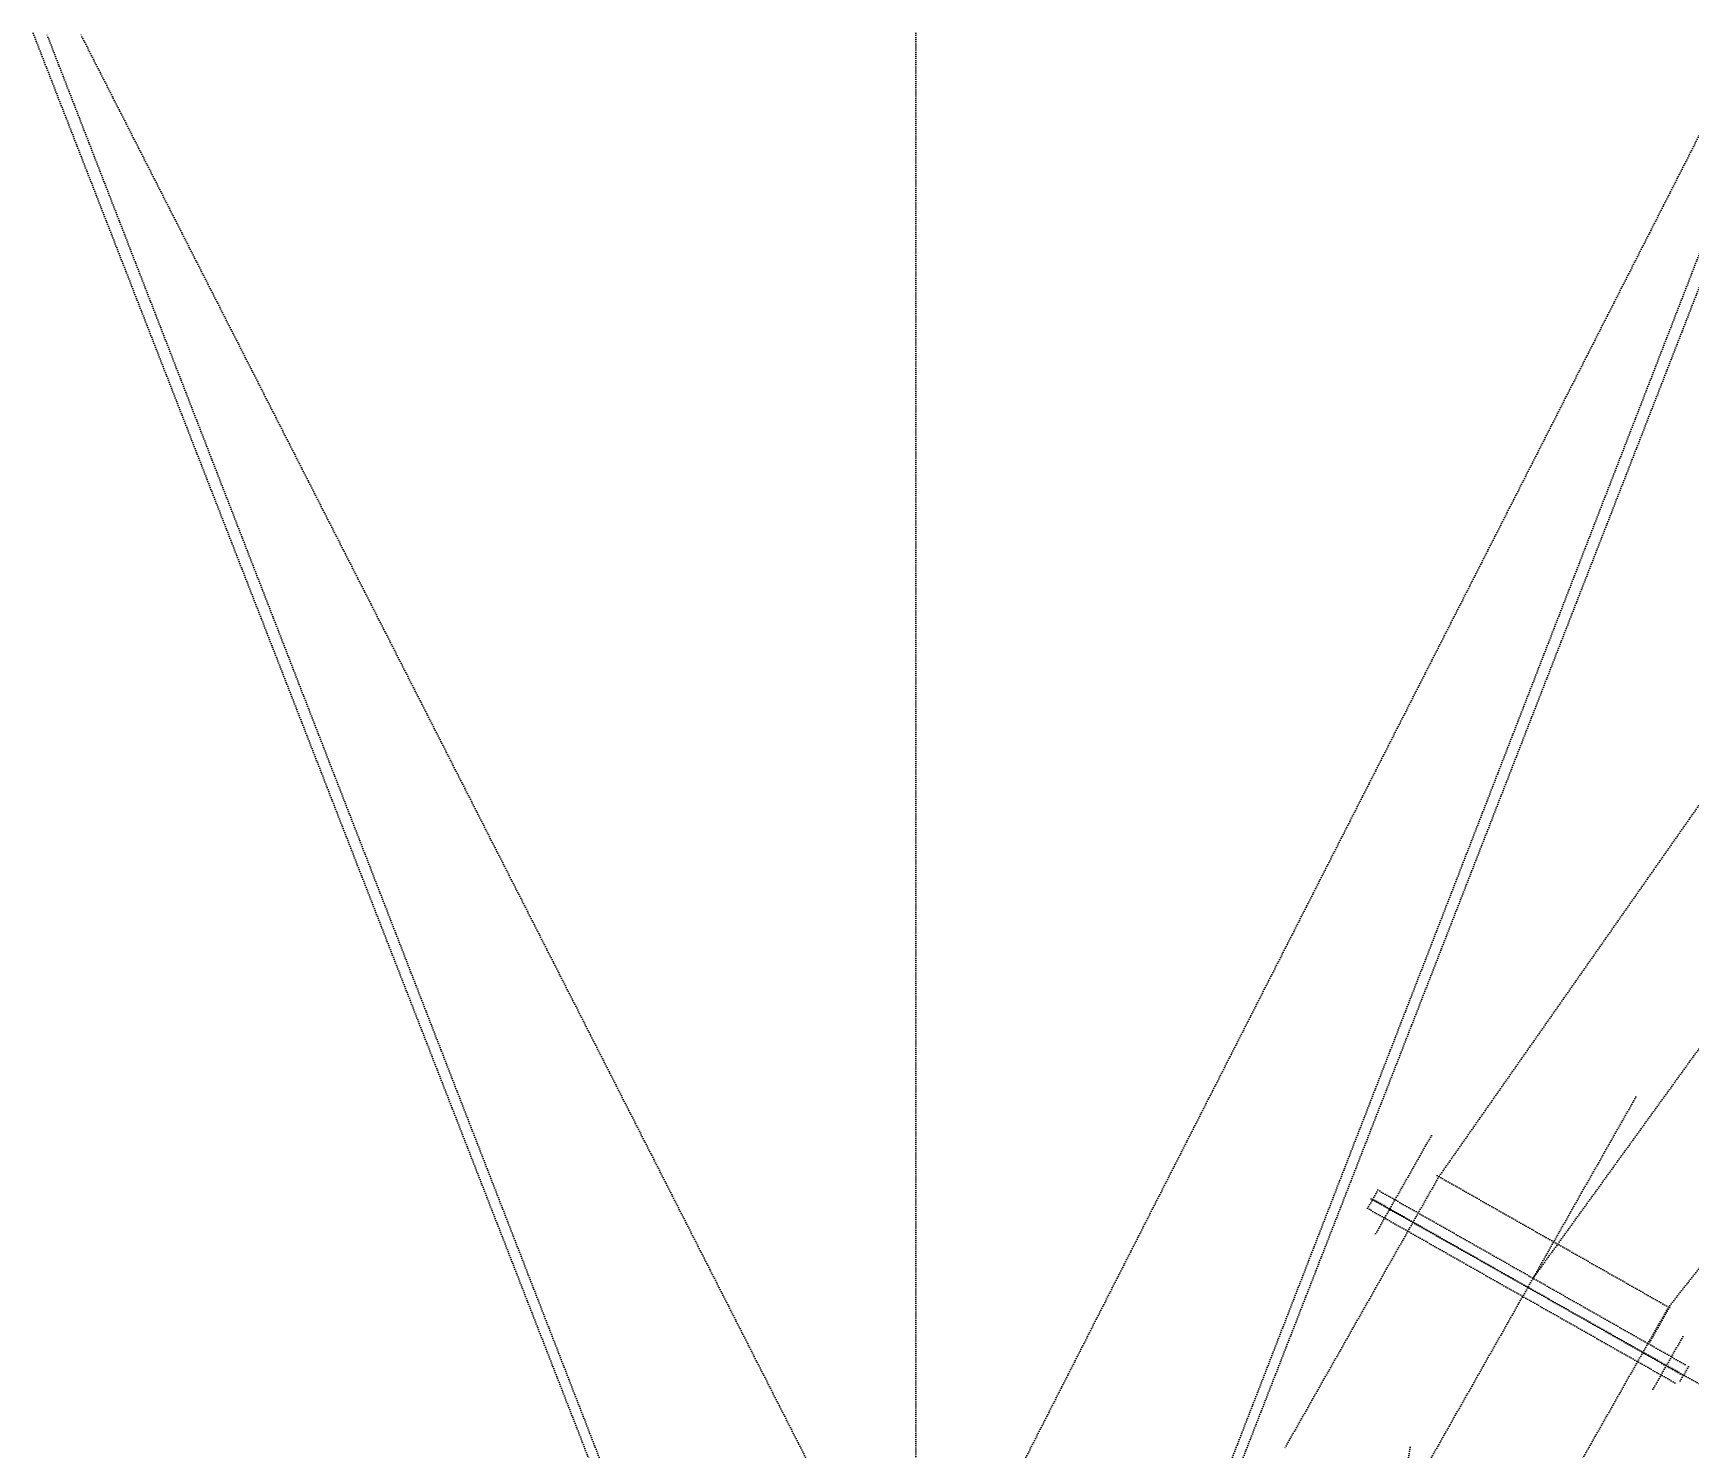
# Model space of a CAD drawing. Extents: x -326402 to 5111156, y -86404 to 1223589.
# Drawn here: x -51173 to -49905, y -32344 to -31260 of the extents above; entities that cross this region are included whole.
import ezdxf

# ---------------------------------------------------------------- set-up
doc = ezdxf.new("R2010")
doc.units = 0
doc.header["$LTSCALE"] = 0.5
doc.header["$MEASUREMENT"] = 0
doc.linetypes.add('ACAD_ISO07W100', pattern=[3, 0, -3])
doc.layers.add('27', color=7, linetype='Continuous')
doc.layers.add('47', color=7, linetype='Continuous')

msp = doc.modelspace()

# ---------------------------------------------------------------- linework, layer by layer
at = {"layer": '27', "color": 8, "linetype": 'ACAD_ISO07W100'}
msp.add_line((-50497.7, -31260.3), (-50497.7, -33321.4), dxfattribs=at)
at = {"layer": '47', "color": 8, "linetype": 'ACAD_ISO07W100'}
for p, q in [((-51172.9, -31260.3), (-50683.7, -32514.6)), ((-50675.7, -32514.6), (-51162.7, -31260.3)), ((-50497.7, -32514.6), (-51136.9, -31260.3)), ((-50497.7, -32514.6), (-49858.6, -31260.3)), ((-50319.7, -32514.6), (-49832.8, -31260.3)), ((-50311.7, -32514.6), (-49822.6, -31260.3)), ((-49659.2, -31508.9), (-50097.5, -32134.5)), ((-49530, -31527.4), (-50025.5, -32212.2)), ((-49921.8, -32234.3), (-49422.8, -31601.7)), ((-49946.8, -32073.6), (-50128.1, -32393.1)), ((-50103.2, -32103.1), (-50147, -32180.2)), ((-50097.5, -32134.5), (-50215.7, -32342.7)), ((-50098.8, -32133.8), (-49921.8, -32234.3)), ((-50144.2, -32144.8), (-50148.1, -32151.8)), ((-50144.2, -32144.8), (-49906.6, -32279.7)), ((-50148.1, -32151.8), (-50152.1, -32158.8)), ((-50152.1, -32158.8), (-49914.5, -32293.6)), ((-50148.1, -32151.8), (-49910.5, -32286.7)), ((-49921.8, -32234.3), (-50040.6, -32443.5)), ((-49921.2, -32234.6), (-49937, -32262.5)), ((-49910.9, -32256.9), (-49934.6, -32298.7)), ((-49910.5, -32286.7), (-49914.5, -32293.6)), ((-49906.6, -32279.7), (-49910.5, -32286.7)), ((-50119.4, -32341.5), (-50138, -32451.3))]:
    msp.add_line(p, q, dxfattribs=at)
msp.add_lwpolyline([(-50149.4, -32151.5), (-49774.3, -32362.9), (-49742.9, -32312.5)], dxfattribs=at)

doc.saveas('drawing.dxf')
